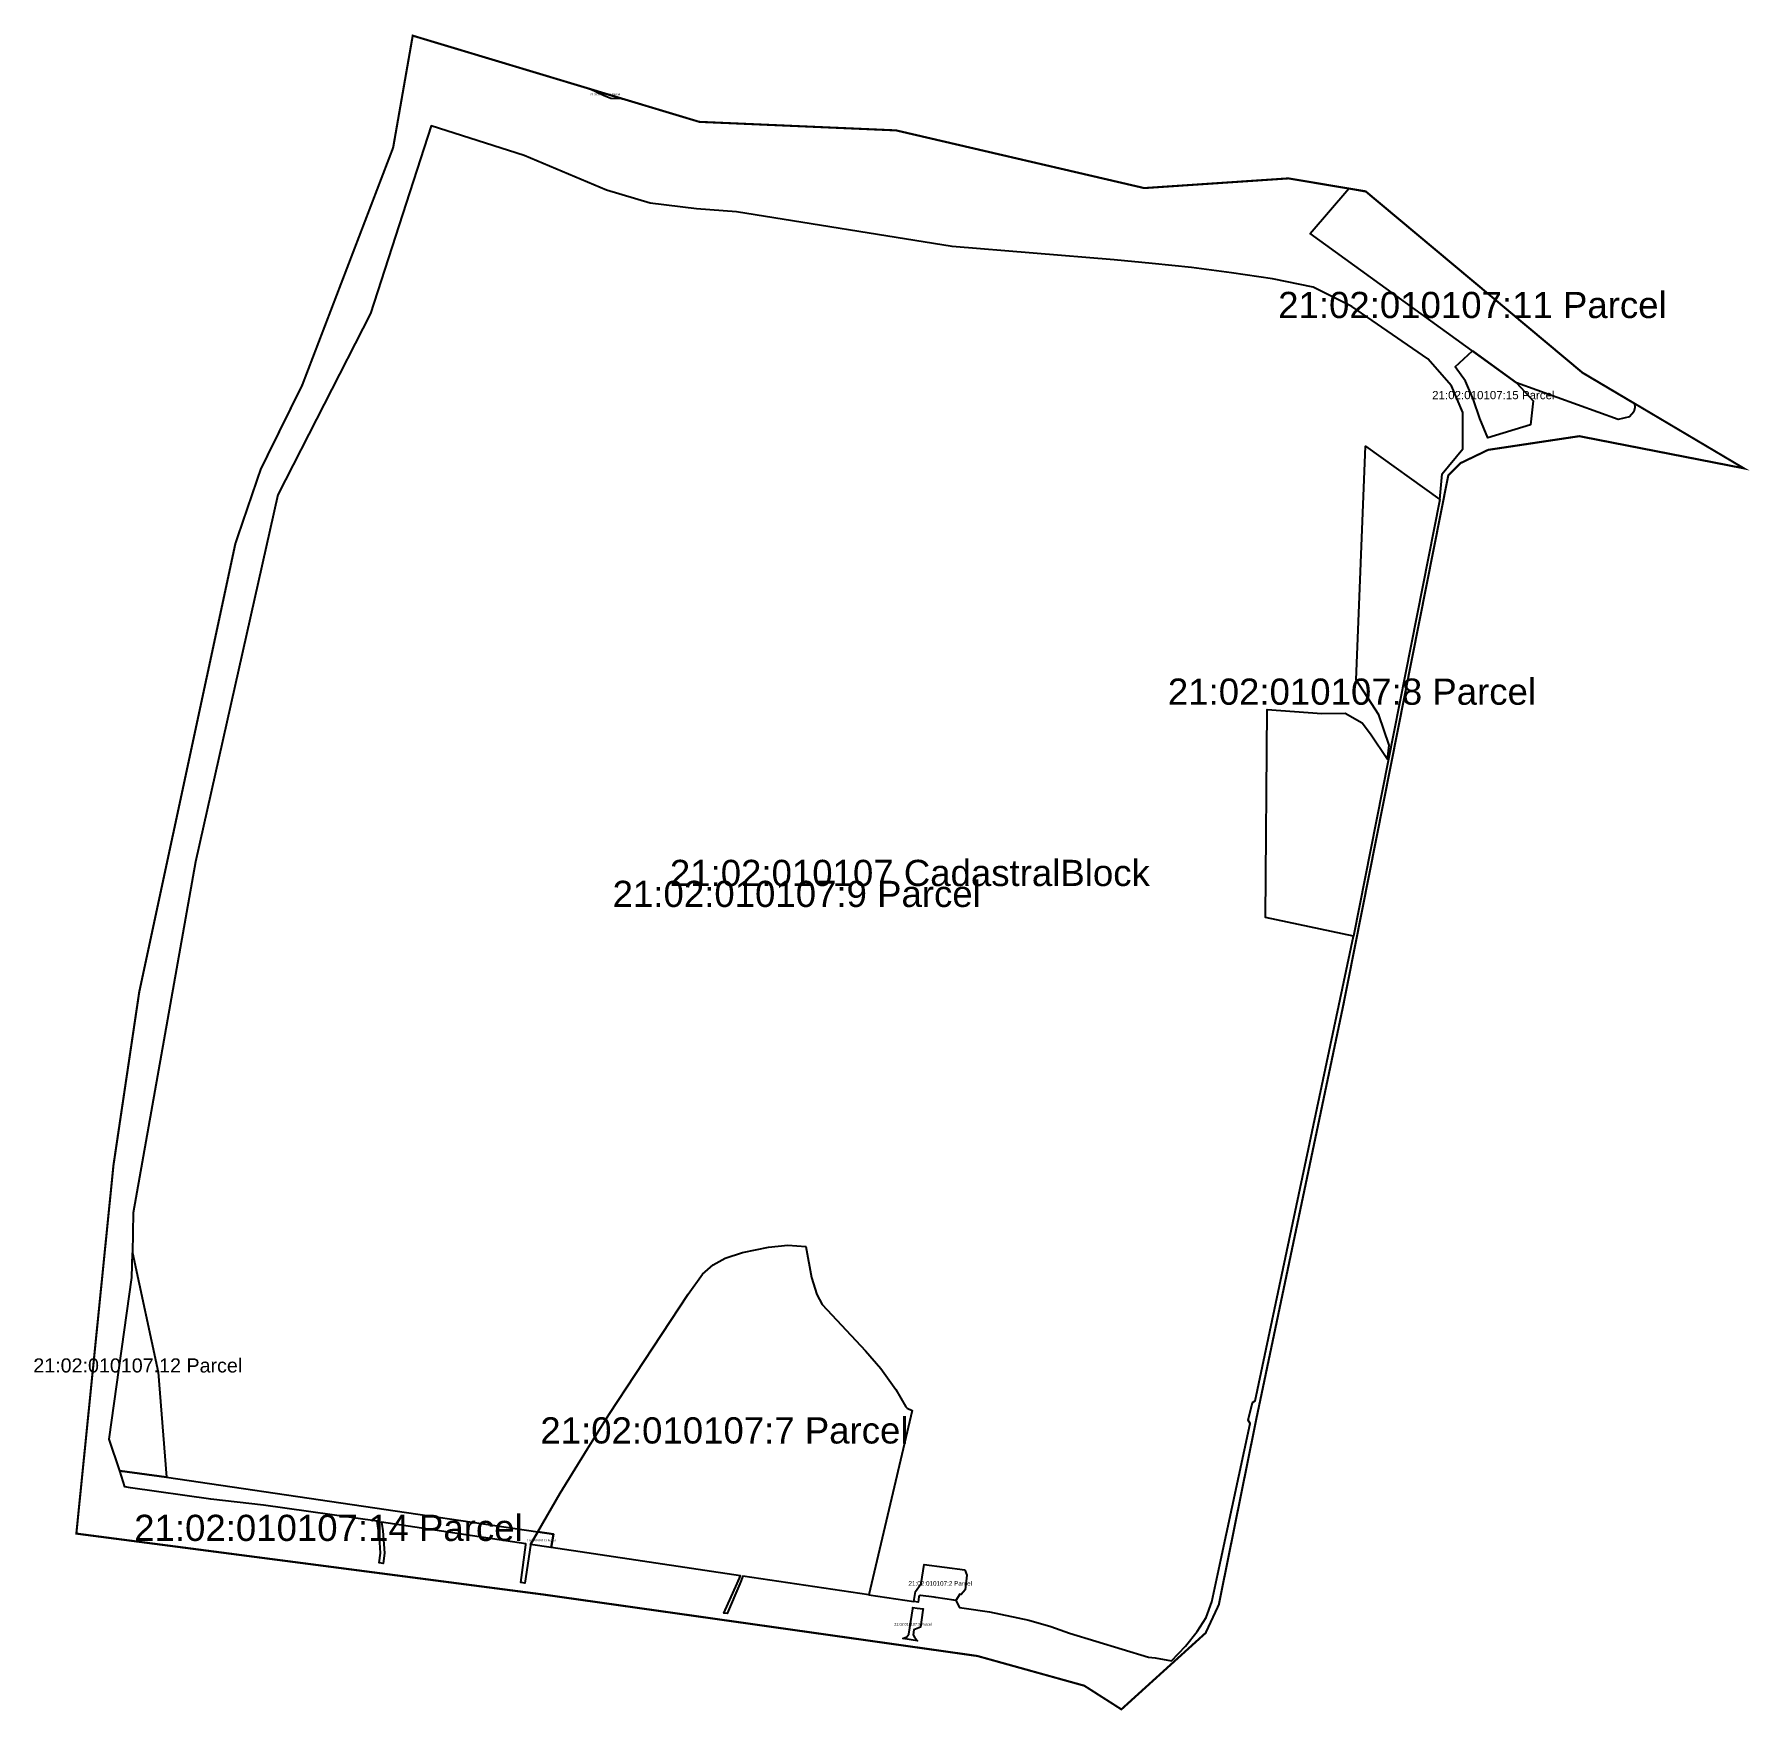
# Model space of a CAD drawing. Header units: millimetres. Extents: x 1244737 to 1246375, y 406984 to 408583.
import ezdxf
from ezdxf.enums import TextEntityAlignment as Align

# ---------------------------------------------------------------- set-up
doc = ezdxf.new("R2010")
doc.units = ezdxf.units.MM
doc.styles.get("Standard").update_dxf_attribs({"font": 'arial.ttf'})

# ---------------------------------------------------------------- blocks, each defined once
blk = doc.blocks.new('21 02 010107')
at = {"color": 7, "const_width": 2}
blk.add_lwpolyline([(1245098.47, 408582), (1245079.75, 408475.05), (1244993.08, 408248.77), (1244953.4, 408168.29), (1244929.22, 408097.47), (1244837.43, 407669.54), (1244812.82, 407504.16), (1244777.37, 407152.52), (1245223.62, 407094.32), (1245637.52, 407035.72), (1245739.53, 407007.36), (1245774.91, 406984.79), (1245855.34, 407057.69), (1245867.91, 407084.64), (1245903.97, 407263.1), (1245987.01, 407658.06), (1246086.97, 408162.37), (1246098.88, 408174.18), (1246125.01, 408186.72), (1246212.03, 408199.79), (1246369.19, 408169.09), (1246214.89, 408260.51), (1246008.09, 408433.42), (1245934.37, 408445.79), (1245796.75, 408436.54), (1245559.92, 408491.59), (1245372.04, 408499.75), (1245098.47, 408582)], dxfattribs=at)
at = {"color": 7}
blk.add_text('21:02:010107 CadastralBlock', height=25, dxfattribs=at).set_placement((1245573, 407783), align=Align.MIDDLE_CENTER)
blk = doc.blocks.new('21 02 010107 11')
at = {"color": 8}
blk.add_lwpolyline([(1246008.09, 408433.42), (1246214.89, 408260.51), (1246264.79, 408230.95), (1246265.15, 408227.09), (1246264.16, 408223.09), (1246260.11, 408218.11), (1246249.28, 408215.55), (1246152.18, 408250.58), (1245955.27, 408393.28), (1245992.02, 408436.11), (1246008.09, 408433.42)], dxfattribs=at)
blk.add_text('21:02:010107:11 Parcel', height=25, dxfattribs=at).set_placement((1246110, 408325), align=Align.MIDDLE_CENTER)
blk = doc.blocks.new('21 02 010107 12')
at = {"color": 8}
blk.add_lwpolyline([(1244830.86, 407420.54), (1244855.48, 407306.47), (1244863.46, 407206.31), (1244818.73, 407212.28), (1244808.84, 407242.79), (1244830.41, 407396.91), (1244830.86, 407420.54)], dxfattribs=at)
blk.add_text('21:02:010107:12 Parcel', height=13.4425, dxfattribs=at).set_placement((1244836, 407313), align=Align.MIDDLE_CENTER)
blk = doc.blocks.new('21 02 010107 13')
at = {"color": 8}
blk.add_lwpolyline([(1245217.88, 407154.12), (1245232.75, 407151.93), (1245230.72, 407139.11), (1245210.88, 407142.05), (1245217.88, 407154.12)], dxfattribs=at)
blk.add_text('21:02:010107:13 Parcel', height=1.844, dxfattribs=at).set_placement((1245221, 407146), align=Align.MIDDLE_CENTER)
blk = doc.blocks.new('21 02 010107 14')
at = {"color": 8}
blk.add_lwpolyline([(1245217.88, 407154.12), (1245210.88, 407142.05), (1245210.75, 407141.13), (1245205.58, 407105.36), (1245201.69, 407105.98), (1245206.33, 407141.76), (1245206.45, 407142.68), (1245068.81, 407163.28), (1245069.02, 407161.61), (1245069.88, 407155.01), (1245071.49, 407133.91), (1245070.11, 407123.86), (1245066.47, 407124.58), (1245067.7, 407133.9), (1245066.89, 407149.05), (1245064.79, 407162.23), (1245064.47, 407164.25), (1244956.17, 407179.78), (1244905.61, 407185.47), (1244829.22, 407196.3), (1244823.66, 407197.08), (1244818.73, 407212.28), (1244863.46, 407206.31), (1245217.88, 407154.12)], dxfattribs=at)
blk.add_text('21:02:010107:14 Parcel', height=25, dxfattribs=at).set_placement((1245018, 407158), align=Align.MIDDLE_CENTER)
blk = doc.blocks.new('21 02 010107 15')
at = {"color": 8}
blk.add_lwpolyline([(1246109.95, 408281.18), (1246152.18, 408250.58), (1246167.88, 408233.54), (1246165.45, 408210.76), (1246124.88, 408198.1), (1246117.22, 408216.71), (1246111.08, 408234.53), (1246103.31, 408252.25), (1246093.41, 408265.93), (1246109.95, 408281.18)], dxfattribs=at)
blk.add_text('21:02:010107:15 Parcel', height=7.8775, dxfattribs=at).set_placement((1246130, 408239), align=Align.MIDDLE_CENTER)
blk = doc.blocks.new('21 02 010107 2')
at = {"color": 8}
blk.add_lwpolyline([(1245625.42, 407118.09), (1245627.43, 407112.8), (1245625.7, 407098.99), (1245621.84, 407094.44), (1245620.73, 407094.58), (1245616.79, 407088.84), (1245614.94, 407089.04), (1245597.85, 407091.39), (1245596.13, 407091.71), (1245583.21, 407093.47), (1245582.15, 407093.02), (1245581.47, 407092.03), (1245580.82, 407087.25), (1245576.85, 407087.8), (1245578.29, 407097.26), (1245583.95, 407104.91), (1245586.52, 407122.96), (1245625.42, 407118.09)], dxfattribs=at)
blk.add_text('21:02:010107:2 Parcel', height=4.3145, dxfattribs=at).set_placement((1245602, 407105), align=Align.MIDDLE_CENTER)
blk = doc.blocks.new('21 02 010107 3')
at = {"color": 8}
blk.add_lwpolyline([(1245579.93, 407081.37), (1245585.64, 407080.58), (1245585.47, 407079.36), (1245583.26, 407063.25), (1245576.78, 407060.58), (1245576.11, 407056.01), (1245577.63, 407053.02), (1245580.31, 407050.31), (1245566.46, 407052.4), (1245570.04, 407054.15), (1245572.15, 407056.6), (1245575.79, 407080.76), (1245575.96, 407081.87), (1245579.93, 407081.37)], dxfattribs=at)
blk.add_text('21:02:010107:3 Parcel', height=2.537, dxfattribs=at).set_placement((1245576, 407066), align=Align.MIDDLE_CENTER)
blk = doc.blocks.new('21 02 010107 4')
at = {"color": 8}
blk.add_lwpolyline([(1245298.64, 408521.82), (1245287.57, 408522.05), (1245281.28, 408524.42), (1245267.12, 408531.3), (1245298.64, 408521.82)], dxfattribs=at)
blk.add_text('21:02:010107:4 Parcel', height=2.05, dxfattribs=at).set_placement((1245282, 408526), align=Align.MIDDLE_CENTER)
blk = doc.blocks.new('21 02 010107 7')
at = {"color": 8}
blk.add_lwpolyline([(1245239.27, 407190.98), (1245265.21, 407233.55), (1245286.01, 407266.38), (1245361.4, 407380.91), (1245375.19, 407400.18), (1245385.1, 407408.85), (1245396.69, 407415.35), (1245413.33, 407420.86), (1245438.06, 407425.89), (1245456.47, 407427.71), (1245473.76, 407426.47), (1245479.01, 407397.04), (1245484.19, 407380.77), (1245489.22, 407371.18), (1245530.79, 407326.91), (1245545.42, 407310.16), (1245559.67, 407290.18), (1245569.1, 407273.4), (1245570.58, 407272.16), (1245575.33, 407269.92), (1245556.64, 407191.28), (1245533.7, 407094.18), (1245413.72, 407111.93), (1245410.61, 407104.63), (1245398.49, 407076.2), (1245395.3, 407076.45), (1245408.05, 407105), (1245411.34, 407112.33), (1245230.72, 407139.11), (1245232.75, 407151.93), (1245217.88, 407154.12), (1245239.27, 407190.98)], dxfattribs=at)
blk.add_text('21:02:010107:7 Parcel', height=25, dxfattribs=at).set_placement((1245396, 407251), align=Align.MIDDLE_CENTER)
blk = doc.blocks.new('21 02 010107 8')
at = {"color": 8}
blk.add_lwpolyline([(1246078.78, 408139.32), (1245996.47, 407722.6), (1245912.5, 407740.59), (1245913.98, 407938.87), (1245966.33, 407935.07), (1245988.4, 407935.57), (1246004.91, 407926.33), (1246012.82, 407915.82), (1246029.1, 407891.51), (1246030.64, 407905.01), (1246020.79, 407933.98), (1245999.14, 407967.16), (1246008.06, 408190.32), (1246078.78, 408139.32)], dxfattribs=at)
blk.add_text('21:02:010107:8 Parcel', height=25, dxfattribs=at).set_placement((1245995, 407956), align=Align.MIDDLE_CENTER)
blk = doc.blocks.new('21 02 010107 9')
at = {"color": 8}
blk.add_lwpolyline([(1245625.42, 407118.09), (1245627.43, 407112.8), (1245625.7, 407098.99), (1245621.84, 407094.44), (1245620.73, 407094.58), (1245616.79, 407088.84), (1245620.32, 407081.85), (1245624.95, 407081.21), (1245649.03, 407077.76), (1245686.62, 407069.96), (1245707.52, 407063.87), (1245725.28, 407057.57), (1245800.77, 407034.76), (1245807.05, 407034.09), (1245822.9, 407030.95), (1245836.03, 407045.18), (1245847.34, 407059.21), (1245855.79, 407072.51), (1245861.41, 407087.45), (1245869.98, 407127.44), (1245897.92, 407257.58), (1245895.96, 407260.73), (1245899.93, 407277.5), (1245902.76, 407279.24), (1245996.47, 407722.6), (1245912.5, 407740.59), (1245913.98, 407938.87), (1245966.33, 407935.07), (1245988.4, 407935.57), (1246004.91, 407926.33), (1246012.82, 407915.82), (1246029.1, 407891.51), (1246030.64, 407905.01), (1246020.79, 407933.98), (1245999.14, 407967.16), (1246008.06, 408190.32), (1246078.78, 408139.32), (1246081.16, 408163.73), (1246100.89, 408187.66), (1246100.7, 408222.5), (1246089.98, 408247.91), (1246067.36, 408273.65), (1245994.9, 408323.43), (1245958.01, 408342.06), (1245919.25, 408349.89), (1245880, 408355.74), (1245841.97, 408360.84), (1245804.42, 408364.45), (1245768.12, 408368.07), (1245613.25, 408380.83), (1245407.58, 408413.82), (1245369.3, 408416.69), (1245325.09, 408422.07), (1245283.39, 408434.6), (1245204.96, 408467.55), (1245116.13, 408496.1), (1245058.05, 408316.71), (1244969.61, 408143.88), (1244891.04, 407793.74), (1244831.58, 407458.49), (1244830.86, 407420.54), (1244855.48, 407306.47), (1244863.46, 407206.31), (1245217.88, 407154.12), (1245239.27, 407190.98), (1245265.21, 407233.55), (1245286.01, 407266.38), (1245361.4, 407380.91), (1245375.19, 407400.18), (1245385.1, 407408.85), (1245396.69, 407415.35), (1245413.33, 407420.86), (1245438.06, 407425.89), (1245456.47, 407427.71), (1245473.76, 407426.47), (1245479.01, 407397.04), (1245484.19, 407380.77), (1245489.22, 407371.18), (1245530.79, 407326.91), (1245545.42, 407310.16), (1245559.67, 407290.18), (1245569.1, 407273.4), (1245570.58, 407272.16), (1245575.33, 407269.92), (1245556.64, 407191.28), (1245533.7, 407094.18), (1245576.85, 407087.8), (1245578.29, 407097.26), (1245583.95, 407104.91), (1245586.52, 407122.96), (1245625.42, 407118.09)], dxfattribs=at)
blk.add_text('21:02:010107:9 Parcel', height=25, dxfattribs=at).set_placement((1245465, 407763), align=Align.MIDDLE_CENTER)

msp = doc.modelspace()

# ---------------------------------------------------------------- block references
for name in ['21 02 010107', '21 02 010107 4', '21 02 010107 9', '21 02 010107 11', '21 02 010107 15', '21 02 010107 8', '21 02 010107 7', '21 02 010107 12', '21 02 010107 14', '21 02 010107 13', '21 02 010107 2', '21 02 010107 3']:
    msp.add_blockref(name, (0, 0))

doc.saveas('drawing.dxf')
